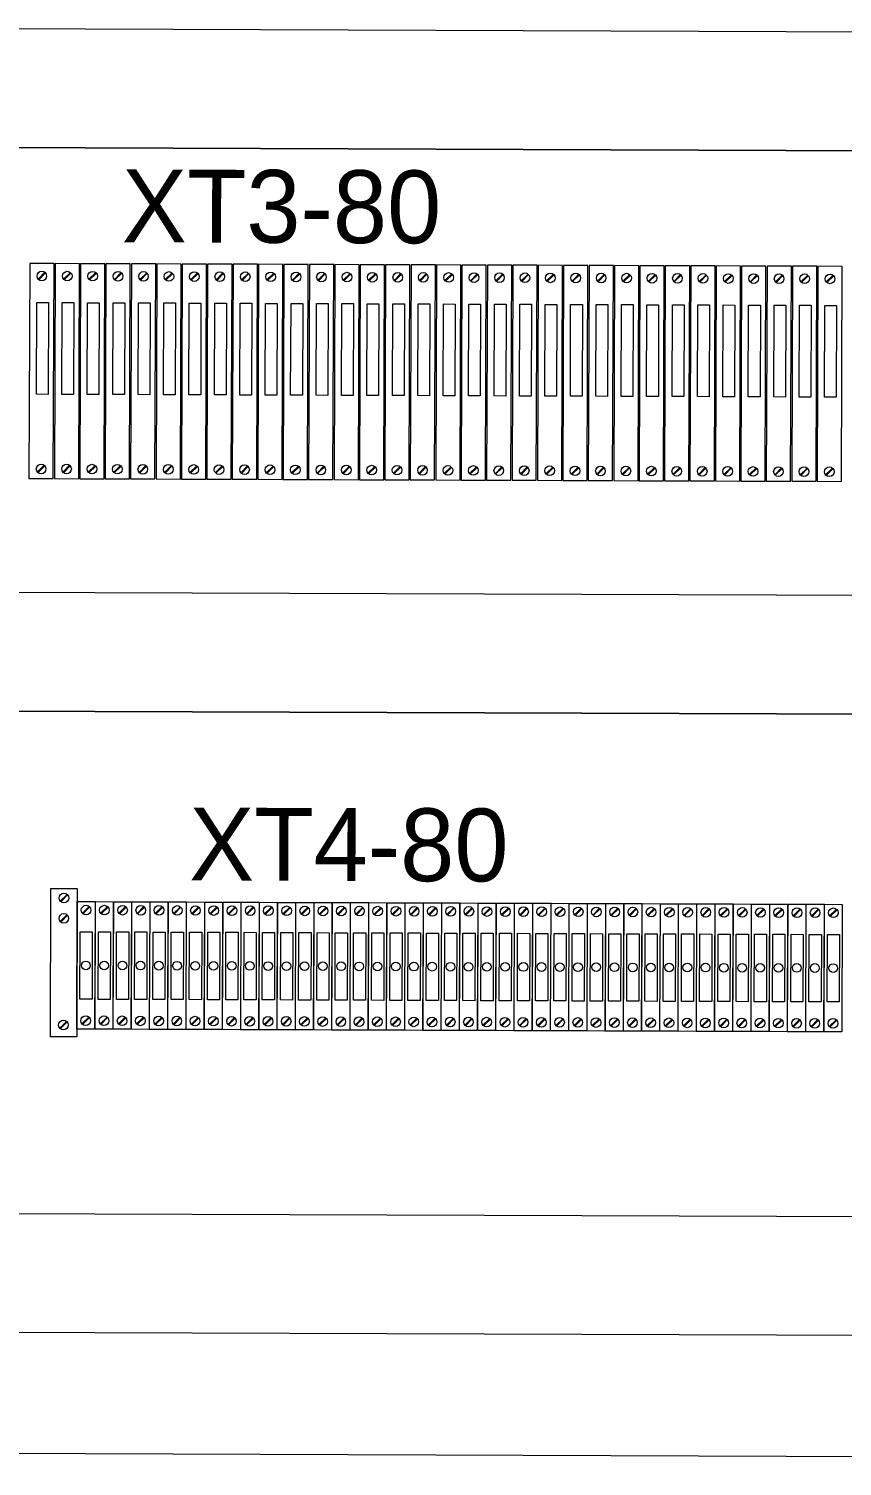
# Model space of a CAD drawing. Header units: millimetres. Extents: x 32721 to 103787, y 57624 to 127312.
# Drawn here: x 33099.7 to 33238.3, y 61668.3 to 61913.2 of the extents above; entities that cross this region are included whole.
import ezdxf

# ---------------------------------------------------------------- set-up
doc = ezdxf.new("R2010")
doc.units = ezdxf.units.MM
doc.header["$LTSCALE"] = 10
doc.layers.add('1轮廓实线层', color=7, linetype='Continuous', lineweight=18)
doc.layers.add('6文字层', color=3, linetype='Continuous', lineweight=18)
doc.styles.add('样式 1', font='SIMYOU.TTF', dxfattribs={"width": 0.75})

msp = doc.modelspace()

# ---------------------------------------------------------------- linework, layer by layer
at = {"layer": '1轮廓实线层'}
for p, q in [((33463.38, 61911.89), (33087.64, 61913.25)), ((33666.04, 61911.16), (33087.65, 61913.25)), ((33463.3, 61891.67), (33087.56, 61893.03)), ((33087.56, 61893.03), (33665.97, 61890.94)), ((33463.03, 61815.86), (33087.29, 61817.22)), ((33665.7, 61815.13), (33087.29, 61817.22)), ((33462.96, 61795.65), (33087.22, 61797)), ((33087.22, 61797), (33665.63, 61794.92)), ((33665.32, 61709.23), (33086.91, 61711.32)), ((33684.96, 61688.95), (33067.12, 61691.18)), ((33042.4, 61670.68), (33709.54, 61668.27))]:
    msp.add_line(p, q, dxfattribs=at)
at = {"layer": '1轮廓实线层', "lineweight": 13}
for p, q in [((33099.9, 61873.24), (33099.77, 61836.6)), ((33104.05, 61873.23), (33099.9, 61873.24)), ((33101.33, 61870.58), (33102.5, 61871.74)), ((33101.44, 61870.48), (33102.6, 61871.63)), ((33103.91, 61836.59), (33104.05, 61873.23)), ((33104.23, 61873.23), (33104.1, 61836.59)), ((33108.38, 61873.21), (33104.23, 61873.23)), ((33105.67, 61870.56), (33106.83, 61871.72)), ((33108.25, 61836.57), (33108.38, 61873.21)), ((33108.57, 61873.21), (33108.43, 61836.57)), ((33112.71, 61873.2), (33108.57, 61873.21)), ((33110, 61870.55), (33111.16, 61871.7)), ((33112.58, 61836.55), (33112.71, 61873.2)), ((33112.9, 61873.2), (33112.76, 61836.55)), ((33117.04, 61873.18), (33112.9, 61873.2)), ((33114.33, 61870.53), (33115.49, 61871.69)), ((33116.91, 61836.54), (33117.04, 61873.18)), ((33117.23, 61873.18), (33117.1, 61836.54)), ((33121.37, 61873.17), (33117.23, 61873.18)), ((33118.66, 61870.52), (33119.83, 61871.67)), ((33121.24, 61836.52), (33121.37, 61873.17)), ((33121.56, 61873.16), (33121.43, 61836.52)), ((33125.7, 61873.15), (33121.56, 61873.16)), ((33122.99, 61870.5), (33124.16, 61871.66)), ((33125.57, 61836.51), (33125.7, 61873.15)), ((33125.89, 61873.15), (33125.76, 61836.51)), ((33130.04, 61873.13), (33125.89, 61873.15)), ((33127.32, 61870.48), (33128.49, 61871.64)), ((33129.9, 61836.49), (33130.04, 61873.13)), ((33130.22, 61873.13), (33130.09, 61836.49)), ((33134.37, 61873.12), (33130.22, 61873.13)), ((33134.24, 61836.48), (33134.37, 61873.12)), ((33134.56, 61873.12), (33134.42, 61836.48)), ((33138.7, 61873.1), (33134.56, 61873.12)), ((33138.57, 61836.46), (33138.7, 61873.1)), ((33138.89, 61873.1), (33138.75, 61836.46)), ((33143.03, 61873.09), (33138.89, 61873.1)), ((33142.9, 61836.45), (33143.03, 61873.09)), ((33143.22, 61873.09), (33143.09, 61836.44)), ((33147.36, 61873.07), (33143.22, 61873.09)), ((33147.23, 61836.43), (33147.36, 61873.07)), ((33147.55, 61873.07), (33147.42, 61836.43)), ((33151.69, 61873.06), (33147.55, 61873.07)), ((33151.56, 61836.41), (33151.69, 61873.06)), ((33151.88, 61873.06), (33151.75, 61836.41)), ((33156.03, 61873.04), (33151.88, 61873.06)), ((33155.89, 61836.4), (33156.03, 61873.04)), ((33156.21, 61873.04), (33156.08, 61836.4)), ((33160.36, 61873.02), (33156.21, 61873.04)), ((33160.23, 61836.38), (33160.36, 61873.02)), ((33160.54, 61873.02), (33160.41, 61836.38)), ((33164.69, 61873.01), (33160.54, 61873.02)), ((33164.56, 61836.37), (33164.69, 61873.01)), ((33164.88, 61873.01), (33164.74, 61836.37)), ((33169.02, 61872.99), (33164.88, 61873.01)), ((33168.89, 61836.35), (33169.02, 61872.99)), ((33169.21, 61872.99), (33169.08, 61836.35)), ((33173.35, 61872.98), (33169.21, 61872.99)), ((33173.22, 61836.34), (33173.35, 61872.98)), ((33173.54, 61872.98), (33173.41, 61836.34)), ((33177.68, 61872.96), (33173.54, 61872.98)), ((33177.55, 61836.32), (33177.68, 61872.96)), ((33177.87, 61872.96), (33177.74, 61836.32)), ((33182.02, 61872.95), (33177.87, 61872.96)), ((33181.88, 61836.3), (33182.02, 61872.95)), ((33182.2, 61872.95), (33182.07, 61836.3)), ((33186.35, 61872.93), (33182.2, 61872.95)), ((33186.21, 61836.29), (33186.35, 61872.93)), ((33186.53, 61872.93), (33186.4, 61836.29)), ((33190.68, 61872.92), (33186.53, 61872.93)), ((33190.55, 61836.27), (33190.68, 61872.92)), ((33190.87, 61872.91), (33190.73, 61836.27)), ((33195.01, 61872.9), (33190.87, 61872.91)), ((33194.88, 61836.26), (33195.01, 61872.9)), ((33195.2, 61872.9), (33195.06, 61836.26)), ((33199.34, 61872.88), (33195.2, 61872.9)), ((33199.21, 61836.24), (33199.34, 61872.88)), ((33199.53, 61872.88), (33199.4, 61836.24)), ((33203.67, 61872.87), (33199.53, 61872.88)), ((33203.54, 61836.23), (33203.67, 61872.87)), ((33203.86, 61872.87), (33203.73, 61836.23)), ((33208, 61872.85), (33203.86, 61872.87)), ((33207.87, 61836.21), (33208, 61872.85)), ((33208.19, 61872.85), (33208.06, 61836.21)), ((33212.34, 61872.84), (33208.19, 61872.85)), ((33212.2, 61836.2), (33212.34, 61872.84)), ((33212.52, 61872.84), (33212.39, 61836.19)), ((33216.67, 61872.82), (33212.52, 61872.84)), ((33216.54, 61836.18), (33216.67, 61872.82)), ((33216.86, 61872.82), (33216.72, 61836.18)), ((33221, 61872.81), (33216.86, 61872.82)), ((33220.87, 61836.16), (33221, 61872.81)), ((33221.19, 61872.81), (33221.05, 61836.16)), ((33225.33, 61872.79), (33221.19, 61872.81)), ((33225.2, 61836.15), (33225.33, 61872.79)), ((33225.52, 61872.79), (33225.39, 61836.15)), ((33229.66, 61872.77), (33225.52, 61872.79)), ((33229.53, 61836.13), (33229.66, 61872.77)), ((33229.85, 61872.77), (33229.72, 61836.13)), ((33233.99, 61872.76), (33229.85, 61872.77)), ((33233.86, 61836.12), (33233.99, 61872.76)), ((33234.18, 61872.76), (33234.05, 61836.12)), ((33238.33, 61872.74), (33234.18, 61872.76)), ((33238.19, 61836.1), (33238.33, 61872.74)), ((33105.77, 61870.46), (33106.93, 61871.62)), ((33110.1, 61870.45), (33111.26, 61871.6)), ((33114.43, 61870.43), (33115.6, 61871.59)), ((33118.76, 61870.41), (33119.93, 61871.57)), ((33123.09, 61870.4), (33124.26, 61871.56)), ((33127.42, 61870.38), (33128.59, 61871.54)), ((33131.65, 61870.47), (33132.82, 61871.63)), ((33131.76, 61870.37), (33132.92, 61871.52)), ((33135.99, 61870.45), (33137.15, 61871.61)), ((33136.09, 61870.35), (33137.25, 61871.51)), ((33140.32, 61870.44), (33141.48, 61871.6)), ((33140.42, 61870.34), (33141.59, 61871.49)), ((33144.65, 61870.42), (33145.82, 61871.58)), ((33144.75, 61870.32), (33145.92, 61871.48)), ((33148.98, 61870.41), (33150.15, 61871.56)), ((33149.08, 61870.3), (33150.25, 61871.46)), ((33153.31, 61870.39), (33154.48, 61871.55)), ((33153.41, 61870.29), (33154.58, 61871.45)), ((33157.64, 61870.38), (33158.81, 61871.53)), ((33157.75, 61870.27), (33158.91, 61871.43)), ((33161.98, 61870.36), (33163.14, 61871.52)), ((33162.08, 61870.26), (33163.24, 61871.41)), ((33166.31, 61870.34), (33167.47, 61871.5)), ((33166.41, 61870.24), (33167.57, 61871.4)), ((33170.64, 61870.33), (33171.8, 61871.49)), ((33170.74, 61870.23), (33171.91, 61871.38)), ((33174.97, 61870.31), (33176.14, 61871.47)), ((33175.07, 61870.21), (33176.24, 61871.37)), ((33179.3, 61870.3), (33180.47, 61871.45)), ((33179.4, 61870.2), (33180.57, 61871.35)), ((33183.63, 61870.28), (33184.8, 61871.44)), ((33183.74, 61870.18), (33184.9, 61871.34)), ((33187.97, 61870.27), (33189.13, 61871.42)), ((33188.07, 61870.16), (33189.23, 61871.32)), ((33192.3, 61870.25), (33193.46, 61871.41)), ((33192.4, 61870.15), (33193.56, 61871.31)), ((33196.63, 61870.23), (33197.79, 61871.39)), ((33196.73, 61870.13), (33197.9, 61871.29)), ((33200.96, 61870.22), (33202.13, 61871.38)), ((33201.06, 61870.12), (33202.23, 61871.27)), ((33205.29, 61870.2), (33206.46, 61871.36)), ((33205.39, 61870.1), (33206.56, 61871.26)), ((33209.62, 61870.19), (33210.79, 61871.35)), ((33209.72, 61870.09), (33210.89, 61871.24)), ((33213.95, 61870.17), (33215.12, 61871.33)), ((33214.06, 61870.07), (33215.22, 61871.23)), ((33218.29, 61870.16), (33219.45, 61871.31)), ((33218.39, 61870.05), (33219.55, 61871.21)), ((33222.62, 61870.14), (33223.78, 61871.3)), ((33222.72, 61870.04), (33223.88, 61871.2)), ((33226.95, 61870.13), (33228.12, 61871.28)), ((33227.05, 61870.02), (33228.22, 61871.18)), ((33231.28, 61870.11), (33232.45, 61871.27)), ((33231.38, 61870.01), (33232.55, 61871.16)), ((33235.61, 61870.09), (33236.78, 61871.25)), ((33235.71, 61869.99), (33236.88, 61871.15)), ((33101.21, 61837.71), (33102.38, 61838.86)), ((33101.32, 61837.6), (33102.48, 61838.76)), ((33105.55, 61837.69), (33106.71, 61838.85)), ((33105.65, 61837.59), (33106.81, 61838.75)), ((33109.88, 61837.68), (33111.04, 61838.83)), ((33109.98, 61837.57), (33111.15, 61838.73)), ((33114.21, 61837.66), (33115.38, 61838.82)), ((33114.31, 61837.56), (33115.48, 61838.71)), ((33118.54, 61837.64), (33119.71, 61838.8)), ((33118.64, 61837.54), (33119.81, 61838.7)), ((33122.87, 61837.63), (33124.04, 61838.79)), ((33122.97, 61837.53), (33124.14, 61838.68)), ((33127.2, 61837.61), (33128.37, 61838.77)), ((33127.31, 61837.51), (33128.47, 61838.67)), ((33131.54, 61837.6), (33132.7, 61838.75)), ((33131.64, 61837.49), (33132.8, 61838.65)), ((33135.87, 61837.58), (33137.03, 61838.74)), ((33135.97, 61837.48), (33137.13, 61838.64)), ((33140.2, 61837.57), (33141.36, 61838.72)), ((33140.3, 61837.46), (33141.47, 61838.62)), ((33144.53, 61837.55), (33145.7, 61838.71)), ((33144.63, 61837.45), (33145.8, 61838.61)), ((33148.86, 61837.53), (33150.03, 61838.69)), ((33148.96, 61837.43), (33150.13, 61838.59)), ((33153.19, 61837.52), (33154.36, 61838.68)), ((33153.3, 61837.42), (33154.46, 61838.57)), ((33157.53, 61837.5), (33158.69, 61838.66)), ((33157.63, 61837.4), (33158.79, 61838.56)), ((33161.86, 61837.49), (33163.02, 61838.64)), ((33161.96, 61837.39), (33163.12, 61838.54)), ((33166.19, 61837.47), (33167.35, 61838.63)), ((33166.29, 61837.37), (33167.46, 61838.53)), ((33170.52, 61837.46), (33171.69, 61838.61)), ((33170.62, 61837.35), (33171.79, 61838.51)), ((33174.85, 61837.44), (33176.02, 61838.6)), ((33174.95, 61837.34), (33176.12, 61838.5)), ((33179.18, 61837.42), (33180.35, 61838.58)), ((33179.28, 61837.32), (33180.45, 61838.48)), ((33183.51, 61837.41), (33184.68, 61838.57)), ((33183.62, 61837.31), (33184.78, 61838.46)), ((33187.85, 61837.39), (33189.01, 61838.55)), ((33187.95, 61837.29), (33189.11, 61838.45)), ((33192.18, 61837.38), (33193.34, 61838.54)), ((33192.28, 61837.28), (33193.45, 61838.43)), ((33196.51, 61837.36), (33197.68, 61838.52)), ((33196.61, 61837.26), (33197.78, 61838.42)), ((33200.84, 61837.35), (33202.01, 61838.5)), ((33200.94, 61837.24), (33202.11, 61838.4)), ((33205.17, 61837.33), (33206.34, 61838.49)), ((33205.27, 61837.23), (33206.44, 61838.39)), ((33209.5, 61837.32), (33210.67, 61838.47)), ((33209.61, 61837.21), (33210.77, 61838.37)), ((33213.84, 61837.3), (33215, 61838.46)), ((33213.94, 61837.2), (33215.1, 61838.35)), ((33218.17, 61837.28), (33219.33, 61838.44)), ((33218.27, 61837.18), (33219.43, 61838.34)), ((33222.5, 61837.27), (33223.66, 61838.43)), ((33222.6, 61837.17), (33223.77, 61838.32)), ((33226.83, 61837.25), (33228, 61838.41)), ((33226.93, 61837.15), (33228.1, 61838.31)), ((33231.16, 61837.24), (33232.33, 61838.39)), ((33231.26, 61837.14), (33232.43, 61838.29)), ((33235.49, 61837.22), (33236.66, 61838.38)), ((33235.6, 61837.12), (33236.76, 61838.28)), ((33099.77, 61836.6), (33103.91, 61836.59)), ((33104.1, 61836.59), (33108.25, 61836.57)), ((33108.43, 61836.57), (33112.58, 61836.55)), ((33112.76, 61836.55), (33116.91, 61836.54)), ((33117.1, 61836.54), (33121.24, 61836.52)), ((33121.43, 61836.52), (33125.57, 61836.51)), ((33125.76, 61836.51), (33129.9, 61836.49)), ((33130.09, 61836.49), (33134.24, 61836.48)), ((33134.42, 61836.48), (33138.57, 61836.46)), ((33138.75, 61836.46), (33142.9, 61836.45)), ((33143.09, 61836.44), (33147.23, 61836.43)), ((33147.42, 61836.43), (33151.56, 61836.41)), ((33151.75, 61836.41), (33155.89, 61836.4)), ((33156.08, 61836.4), (33160.23, 61836.38)), ((33160.41, 61836.38), (33164.56, 61836.37)), ((33164.74, 61836.37), (33168.89, 61836.35)), ((33169.08, 61836.35), (33173.22, 61836.34)), ((33173.41, 61836.34), (33177.55, 61836.32)), ((33177.74, 61836.32), (33181.88, 61836.3)), ((33182.07, 61836.3), (33186.21, 61836.29)), ((33186.4, 61836.29), (33190.55, 61836.27)), ((33190.73, 61836.27), (33194.88, 61836.26)), ((33195.06, 61836.26), (33199.21, 61836.24)), ((33199.4, 61836.24), (33203.54, 61836.23)), ((33203.73, 61836.23), (33207.87, 61836.21)), ((33208.06, 61836.21), (33212.2, 61836.2)), ((33212.39, 61836.19), (33216.54, 61836.18)), ((33216.72, 61836.18), (33220.87, 61836.16)), ((33221.05, 61836.16), (33225.2, 61836.15)), ((33225.39, 61836.15), (33229.53, 61836.13)), ((33229.72, 61836.13), (33233.86, 61836.12)), ((33234.05, 61836.12), (33238.19, 61836.1)), ((33103.46, 61766.74), (33103.37, 61741.47)), ((33103.46, 61766.74), (33108.01, 61766.72)), ((33108.01, 61766.72), (33107.92, 61741.45)), ((33105.09, 61764.57), (33106.26, 61765.73)), ((33105.2, 61764.47), (33106.36, 61765.63)), ((33107.92, 61742.77), (33108, 61764.5)), ((33108, 61764.5), (33111.03, 61764.49)), ((33111.03, 61764.49), (33110.95, 61742.75)), ((33111.03, 61742.75), (33111.11, 61764.49)), ((33111.11, 61764.49), (33114.14, 61764.48)), ((33114.14, 61764.48), (33114.06, 61742.74)), ((33114.13, 61742.74), (33114.21, 61764.48)), ((33114.21, 61764.48), (33117.24, 61764.46)), ((33117.24, 61764.46), (33117.16, 61742.73)), ((33117.24, 61742.73), (33117.32, 61764.46)), ((33117.32, 61764.46), (33120.35, 61764.45)), ((33120.35, 61764.45), (33120.27, 61742.72)), ((33120.34, 61742.72), (33120.42, 61764.45)), ((33120.42, 61764.45), (33123.45, 61764.44)), ((33123.45, 61764.44), (33123.37, 61742.71)), ((33123.45, 61742.71), (33123.53, 61764.44)), ((33123.53, 61764.44), (33126.56, 61764.43)), ((33126.56, 61764.43), (33126.48, 61742.7)), ((33126.55, 61742.7), (33126.63, 61764.43)), ((33126.63, 61764.43), (33129.66, 61764.42)), ((33129.66, 61764.42), (33129.58, 61742.69)), ((33129.66, 61742.69), (33129.74, 61764.42)), ((33129.74, 61764.42), (33132.77, 61764.41)), ((33132.77, 61764.41), (33132.69, 61742.68)), ((33132.76, 61742.68), (33132.84, 61764.41)), ((33132.84, 61764.41), (33135.87, 61764.4)), ((33135.87, 61764.4), (33135.79, 61742.66)), ((33135.87, 61742.66), (33135.95, 61764.4)), ((33135.95, 61764.4), (33138.98, 61764.39)), ((33138.98, 61764.39), (33138.9, 61742.65)), ((33138.97, 61742.65), (33139.05, 61764.39)), ((33139.05, 61764.39), (33142.08, 61764.37)), ((33142.08, 61764.37), (33142, 61742.64)), ((33142.08, 61742.64), (33142.16, 61764.37)), ((33142.16, 61764.37), (33145.19, 61764.36)), ((33145.19, 61764.36), (33145.11, 61742.63)), ((33145.18, 61742.63), (33145.26, 61764.36)), ((33145.26, 61764.36), (33148.29, 61764.35)), ((33148.29, 61764.35), (33148.21, 61742.62)), ((33148.29, 61742.62), (33148.37, 61764.35)), ((33148.37, 61764.35), (33151.4, 61764.34)), ((33151.4, 61764.34), (33151.32, 61742.61)), ((33151.39, 61742.61), (33151.47, 61764.34)), ((33151.47, 61764.34), (33154.5, 61764.33)), ((33154.5, 61764.33), (33154.42, 61742.6)), ((33154.5, 61742.6), (33154.58, 61764.33)), ((33154.58, 61764.33), (33157.61, 61764.32)), ((33157.61, 61764.32), (33157.53, 61742.59)), ((33157.6, 61742.59), (33157.68, 61764.32)), ((33157.68, 61764.32), (33160.71, 61764.31)), ((33160.71, 61764.31), (33160.63, 61742.58)), ((33160.71, 61742.57), (33160.79, 61764.31)), ((33160.79, 61764.31), (33163.82, 61764.3)), ((33163.82, 61764.3), (33163.74, 61742.56)), ((33163.81, 61742.56), (33163.89, 61764.3)), ((33163.89, 61764.3), (33166.92, 61764.29)), ((33166.92, 61764.29), (33166.84, 61742.55)), ((33166.92, 61742.55), (33167, 61764.29)), ((33167, 61764.29), (33170.03, 61764.27)), ((33170.03, 61764.27), (33169.95, 61742.54)), ((33170.02, 61742.54), (33170.1, 61764.27)), ((33170.02, 61742.54), (33170.1, 61764.27)), ((33170.1, 61764.27), (33173.13, 61764.26)), ((33173.13, 61764.26), (33173.05, 61742.53)), ((33173.13, 61742.53), (33173.21, 61764.26)), ((33173.21, 61764.26), (33176.24, 61764.25)), ((33176.24, 61764.25), (33176.16, 61742.52)), ((33176.23, 61742.52), (33176.31, 61764.25)), ((33176.31, 61764.25), (33179.34, 61764.24)), ((33179.34, 61764.24), (33179.26, 61742.51)), ((33179.34, 61742.51), (33179.41, 61764.24)), ((33179.41, 61764.24), (33182.45, 61764.23)), ((33182.45, 61764.23), (33182.37, 61742.5)), ((33182.44, 61742.5), (33182.52, 61764.23)), ((33182.52, 61764.23), (33185.55, 61764.22)), ((33185.55, 61764.22), (33185.47, 61742.49)), ((33185.55, 61742.49), (33185.62, 61764.22)), ((33185.62, 61764.22), (33188.66, 61764.21)), ((33188.66, 61764.21), (33188.58, 61742.47)), ((33188.65, 61742.47), (33188.73, 61764.21)), ((33188.73, 61764.21), (33191.76, 61764.2)), ((33191.76, 61764.2), (33191.68, 61742.46)), ((33191.76, 61742.46), (33191.83, 61764.2)), ((33191.83, 61764.2), (33194.87, 61764.18)), ((33194.87, 61764.18), (33194.79, 61742.45)), ((33194.86, 61742.45), (33194.94, 61764.18)), ((33194.94, 61764.18), (33197.97, 61764.17)), ((33197.97, 61764.17), (33197.89, 61742.44)), ((33197.97, 61742.44), (33198.04, 61764.17)), ((33198.04, 61764.17), (33201.08, 61764.16)), ((33201.08, 61764.16), (33201, 61742.43)), ((33201.07, 61742.43), (33201.15, 61764.16)), ((33201.15, 61764.16), (33204.18, 61764.15)), ((33204.18, 61764.15), (33204.1, 61742.42)), ((33204.18, 61742.42), (33204.25, 61764.15)), ((33204.25, 61764.15), (33207.29, 61764.14)), ((33207.29, 61764.14), (33207.21, 61742.41)), ((33207.28, 61742.41), (33207.36, 61764.14)), ((33207.36, 61764.14), (33210.39, 61764.13)), ((33210.39, 61764.13), (33210.31, 61742.4)), ((33210.39, 61742.4), (33210.46, 61764.13)), ((33210.46, 61764.13), (33213.5, 61764.12)), ((33213.5, 61764.12), (33213.42, 61742.38)), ((33213.49, 61742.38), (33213.57, 61764.12)), ((33213.57, 61764.12), (33216.6, 61764.11)), ((33216.6, 61764.11), (33216.52, 61742.37)), ((33216.6, 61742.37), (33216.67, 61764.11)), ((33216.67, 61764.11), (33219.71, 61764.09)), ((33219.71, 61764.09), (33219.63, 61742.36)), ((33219.7, 61742.36), (33219.78, 61764.09)), ((33219.78, 61764.09), (33222.81, 61764.08)), ((33222.81, 61764.08), (33222.73, 61742.35)), ((33222.81, 61742.35), (33222.88, 61764.08)), ((33222.88, 61764.08), (33225.92, 61764.07)), ((33225.92, 61764.07), (33225.84, 61742.34)), ((33225.91, 61742.34), (33225.99, 61764.07)), ((33225.99, 61764.07), (33229.02, 61764.06)), ((33229.02, 61764.06), (33228.94, 61742.33)), ((33229.02, 61742.33), (33229.09, 61764.06)), ((33229.09, 61764.06), (33232.13, 61764.05)), ((33232.13, 61764.05), (33232.05, 61742.32)), ((33232.12, 61742.32), (33232.2, 61764.05)), ((33232.12, 61742.32), (33232.2, 61764.05)), ((33232.2, 61764.05), (33235.23, 61764.04)), ((33235.23, 61764.04), (33235.15, 61742.31)), ((33235.23, 61742.31), (33235.3, 61764.04)), ((33235.3, 61764.04), (33238.34, 61764.03)), ((33238.34, 61764.03), (33238.26, 61742.29)), ((33105.08, 61761.1), (33106.25, 61762.26)), ((33105.18, 61761), (33106.35, 61762.16)), ((33108.88, 61762.52), (33110.04, 61763.68)), ((33108.98, 61762.42), (33110.14, 61763.58)), ((33111.98, 61762.51), (33113.15, 61763.67)), ((33112.08, 61762.41), (33113.25, 61763.57)), ((33115.09, 61762.5), (33116.25, 61763.66)), ((33115.19, 61762.4), (33116.35, 61763.56)), ((33118.19, 61762.49), (33119.36, 61763.65)), ((33118.29, 61762.39), (33119.46, 61763.54)), ((33121.3, 61762.48), (33122.46, 61763.64)), ((33121.4, 61762.38), (33122.56, 61763.53)), ((33124.4, 61762.47), (33125.57, 61763.62)), ((33124.5, 61762.36), (33125.67, 61763.52)), ((33127.51, 61762.46), (33128.67, 61763.61)), ((33127.61, 61762.35), (33128.77, 61763.51)), ((33130.61, 61762.44), (33131.78, 61763.6)), ((33130.71, 61762.34), (33131.88, 61763.5)), ((33133.72, 61762.43), (33134.88, 61763.59)), ((33133.82, 61762.33), (33134.98, 61763.49)), ((33136.82, 61762.42), (33137.99, 61763.58)), ((33136.92, 61762.32), (33138.09, 61763.48)), ((33139.93, 61762.41), (33141.09, 61763.57)), ((33140.03, 61762.31), (33141.19, 61763.47)), ((33143.03, 61762.4), (33144.2, 61763.56)), ((33143.13, 61762.3), (33144.3, 61763.45)), ((33146.14, 61762.39), (33147.3, 61763.55)), ((33146.24, 61762.29), (33147.4, 61763.44)), ((33149.24, 61762.38), (33150.41, 61763.53)), ((33149.34, 61762.28), (33150.51, 61763.43)), ((33152.35, 61762.37), (33153.51, 61763.52)), ((33152.45, 61762.26), (33153.61, 61763.42)), ((33155.45, 61762.35), (33156.62, 61763.51)), ((33155.55, 61762.25), (33156.72, 61763.41)), ((33158.56, 61762.34), (33159.72, 61763.5)), ((33158.66, 61762.24), (33159.82, 61763.4)), ((33161.66, 61762.33), (33162.83, 61763.49)), ((33161.76, 61762.23), (33162.93, 61763.39)), ((33164.77, 61762.32), (33165.93, 61763.48)), ((33164.87, 61762.22), (33166.03, 61763.38)), ((33167.87, 61762.31), (33169.04, 61763.47)), ((33167.97, 61762.21), (33169.14, 61763.37)), ((33170.98, 61762.3), (33172.14, 61763.46)), ((33171.08, 61762.2), (33172.24, 61763.35)), ((33174.08, 61762.29), (33175.25, 61763.45)), ((33174.18, 61762.19), (33175.35, 61763.34)), ((33177.19, 61762.28), (33178.35, 61763.43)), ((33177.29, 61762.17), (33178.45, 61763.33)), ((33180.29, 61762.27), (33181.46, 61763.42)), ((33180.39, 61762.16), (33181.56, 61763.32)), ((33183.4, 61762.25), (33184.56, 61763.41)), ((33183.5, 61762.15), (33184.66, 61763.31)), ((33186.5, 61762.24), (33187.67, 61763.4)), ((33186.6, 61762.14), (33187.77, 61763.3)), ((33189.61, 61762.23), (33190.77, 61763.39)), ((33189.71, 61762.13), (33190.87, 61763.29)), ((33192.71, 61762.22), (33193.88, 61763.38)), ((33192.81, 61762.12), (33193.98, 61763.28)), ((33195.82, 61762.21), (33196.98, 61763.37)), ((33195.92, 61762.11), (33197.08, 61763.26)), ((33198.92, 61762.2), (33200.09, 61763.36)), ((33199.02, 61762.1), (33200.19, 61763.25)), ((33202.03, 61762.19), (33203.19, 61763.34)), ((33202.13, 61762.08), (33203.29, 61763.24)), ((33205.13, 61762.18), (33206.3, 61763.33)), ((33205.23, 61762.07), (33206.4, 61763.23)), ((33208.24, 61762.16), (33209.4, 61763.32)), ((33208.34, 61762.06), (33209.5, 61763.22)), ((33211.34, 61762.15), (33212.51, 61763.31)), ((33211.44, 61762.05), (33212.61, 61763.21)), ((33214.45, 61762.14), (33215.61, 61763.3)), ((33214.55, 61762.04), (33215.71, 61763.2)), ((33217.55, 61762.13), (33218.72, 61763.29)), ((33217.65, 61762.03), (33218.82, 61763.19)), ((33220.66, 61762.12), (33221.82, 61763.28)), ((33220.76, 61762.02), (33221.92, 61763.17)), ((33223.76, 61762.11), (33224.93, 61763.27)), ((33223.86, 61762.01), (33225.03, 61763.16)), ((33226.87, 61762.1), (33228.03, 61763.25)), ((33226.97, 61761.99), (33228.13, 61763.15)), ((33229.97, 61762.09), (33231.14, 61763.24)), ((33230.07, 61761.98), (33231.24, 61763.14)), ((33233.08, 61762.07), (33234.24, 61763.23)), ((33233.18, 61761.97), (33234.34, 61763.13)), ((33236.18, 61762.06), (33237.35, 61763.22)), ((33236.28, 61761.96), (33237.45, 61763.12)), ((33108.81, 61743.67), (33109.98, 61744.83)), ((33108.91, 61743.57), (33110.08, 61744.73)), ((33111.91, 61743.66), (33113.08, 61744.82)), ((33112.02, 61743.56), (33113.18, 61744.72)), ((33115.02, 61743.65), (33116.19, 61744.81)), ((33115.12, 61743.55), (33116.29, 61744.71)), ((33118.12, 61743.64), (33119.29, 61744.8)), ((33118.23, 61743.54), (33119.39, 61744.7)), ((33121.23, 61743.63), (33122.4, 61744.79)), ((33121.33, 61743.53), (33122.5, 61744.68)), ((33124.33, 61743.62), (33125.5, 61744.78)), ((33124.44, 61743.52), (33125.6, 61744.67)), ((33127.44, 61743.61), (33128.61, 61744.76)), ((33127.54, 61743.5), (33128.71, 61744.66)), ((33130.54, 61743.6), (33131.71, 61744.75)), ((33130.65, 61743.49), (33131.81, 61744.65)), ((33133.65, 61743.58), (33134.82, 61744.74)), ((33133.75, 61743.48), (33134.92, 61744.64)), ((33136.75, 61743.57), (33137.92, 61744.73)), ((33136.86, 61743.47), (33138.02, 61744.63)), ((33139.86, 61743.56), (33141.03, 61744.72)), ((33139.96, 61743.46), (33141.13, 61744.62)), ((33142.96, 61743.55), (33144.13, 61744.71)), ((33143.07, 61743.45), (33144.23, 61744.61)), ((33146.07, 61743.54), (33147.24, 61744.7)), ((33146.17, 61743.44), (33147.34, 61744.59)), ((33149.17, 61743.53), (33150.34, 61744.69)), ((33149.28, 61743.43), (33150.44, 61744.58)), ((33152.28, 61743.52), (33153.45, 61744.67)), ((33152.38, 61743.41), (33153.55, 61744.57)), ((33155.38, 61743.51), (33156.55, 61744.66)), ((33155.49, 61743.4), (33156.65, 61744.56)), ((33158.49, 61743.49), (33159.66, 61744.65)), ((33158.59, 61743.39), (33159.76, 61744.55)), ((33161.59, 61743.48), (33162.76, 61744.64)), ((33161.7, 61743.38), (33162.86, 61744.54)), ((33164.7, 61743.47), (33165.87, 61744.63)), ((33164.8, 61743.37), (33165.97, 61744.53)), ((33167.8, 61743.46), (33168.97, 61744.62)), ((33167.91, 61743.36), (33169.07, 61744.52)), ((33170.91, 61743.45), (33172.08, 61744.61)), ((33171.01, 61743.35), (33172.18, 61744.5)), ((33174.01, 61743.44), (33175.18, 61744.6)), ((33174.12, 61743.34), (33175.28, 61744.49)), ((33177.12, 61743.43), (33178.29, 61744.58)), ((33177.22, 61743.33), (33178.39, 61744.48)), ((33180.22, 61743.42), (33181.39, 61744.57)), ((33180.33, 61743.31), (33181.49, 61744.47)), ((33183.33, 61743.4), (33184.5, 61744.56)), ((33183.43, 61743.3), (33184.6, 61744.46)), ((33186.43, 61743.39), (33187.6, 61744.55)), ((33186.54, 61743.29), (33187.7, 61744.45)), ((33189.54, 61743.38), (33190.71, 61744.54)), ((33189.64, 61743.28), (33190.81, 61744.44)), ((33192.64, 61743.37), (33193.81, 61744.53)), ((33192.75, 61743.27), (33193.91, 61744.43)), ((33195.75, 61743.36), (33196.92, 61744.52)), ((33195.85, 61743.26), (33197.02, 61744.42)), ((33198.85, 61743.35), (33200.02, 61744.51)), ((33198.96, 61743.25), (33200.12, 61744.4)), ((33201.96, 61743.34), (33203.13, 61744.49)), ((33202.06, 61743.24), (33203.23, 61744.39)), ((33205.06, 61743.33), (33206.23, 61744.48)), ((33205.17, 61743.22), (33206.33, 61744.38)), ((33208.17, 61743.32), (33209.34, 61744.47)), ((33208.27, 61743.21), (33209.44, 61744.37)), ((33211.27, 61743.3), (33212.44, 61744.46)), ((33211.38, 61743.2), (33212.54, 61744.36)), ((33214.38, 61743.29), (33215.55, 61744.45)), ((33214.48, 61743.19), (33215.65, 61744.35)), ((33217.48, 61743.28), (33218.65, 61744.44)), ((33217.59, 61743.18), (33218.75, 61744.34)), ((33220.59, 61743.27), (33221.76, 61744.43)), ((33220.69, 61743.17), (33221.86, 61744.33)), ((33223.69, 61743.26), (33224.86, 61744.42)), ((33223.8, 61743.16), (33224.96, 61744.31)), ((33226.8, 61743.25), (33227.97, 61744.41)), ((33226.9, 61743.15), (33228.07, 61744.3)), ((33229.9, 61743.24), (33231.07, 61744.39)), ((33230.01, 61743.13), (33231.17, 61744.29)), ((33233.01, 61743.23), (33234.18, 61744.38)), ((33233.11, 61743.12), (33234.28, 61744.28)), ((33236.11, 61743.21), (33237.28, 61744.37)), ((33236.22, 61743.11), (33237.38, 61744.27)), ((33105.02, 61742.93), (33106.18, 61744.09)), ((33105.12, 61742.83), (33106.28, 61743.99)), ((33110.95, 61742.75), (33107.92, 61742.77)), ((33114.06, 61742.74), (33111.03, 61742.75)), ((33117.16, 61742.73), (33114.13, 61742.74)), ((33120.27, 61742.72), (33117.24, 61742.73)), ((33123.37, 61742.71), (33120.34, 61742.72)), ((33126.48, 61742.7), (33123.45, 61742.71)), ((33129.58, 61742.69), (33126.55, 61742.7)), ((33132.69, 61742.68), (33129.66, 61742.69)), ((33135.79, 61742.66), (33132.76, 61742.68)), ((33138.9, 61742.65), (33135.87, 61742.66)), ((33142, 61742.64), (33138.97, 61742.65)), ((33145.11, 61742.63), (33142.08, 61742.64)), ((33148.21, 61742.62), (33145.18, 61742.63)), ((33151.32, 61742.61), (33148.29, 61742.62)), ((33154.42, 61742.6), (33151.39, 61742.61)), ((33157.53, 61742.59), (33154.5, 61742.6)), ((33160.63, 61742.58), (33157.6, 61742.59)), ((33163.74, 61742.56), (33160.71, 61742.57)), ((33166.84, 61742.55), (33163.81, 61742.56)), ((33169.95, 61742.54), (33166.92, 61742.55)), ((33173.05, 61742.53), (33170.02, 61742.54)), ((33176.16, 61742.52), (33173.13, 61742.53)), ((33179.26, 61742.51), (33176.23, 61742.52)), ((33182.37, 61742.5), (33179.34, 61742.51)), ((33185.47, 61742.49), (33182.44, 61742.5)), ((33188.58, 61742.47), (33185.55, 61742.49)), ((33191.68, 61742.46), (33188.65, 61742.47)), ((33194.79, 61742.45), (33191.76, 61742.46)), ((33197.89, 61742.44), (33194.86, 61742.45)), ((33201, 61742.43), (33197.97, 61742.44)), ((33204.1, 61742.42), (33201.07, 61742.43)), ((33207.21, 61742.41), (33204.18, 61742.42)), ((33210.31, 61742.4), (33207.28, 61742.41)), ((33213.42, 61742.38), (33210.39, 61742.4)), ((33216.52, 61742.37), (33213.49, 61742.38)), ((33219.63, 61742.36), (33216.6, 61742.37)), ((33222.73, 61742.35), (33219.7, 61742.36)), ((33225.84, 61742.34), (33222.81, 61742.35)), ((33228.94, 61742.33), (33225.91, 61742.34)), ((33232.05, 61742.32), (33229.02, 61742.33)), ((33235.15, 61742.31), (33232.12, 61742.32)), ((33238.26, 61742.29), (33235.23, 61742.31)), ((33107.92, 61741.45), (33103.37, 61741.47))]:
    msp.add_line(p, q, dxfattribs=at)
for points in [[(33101.1, 61866.59), (33103.09, 61866.59), (33103.04, 61850.94), (33101.04, 61850.95)], [(33105.43, 61866.58), (33107.43, 61866.57), (33107.37, 61850.93), (33105.38, 61850.94)], [(33109.76, 61866.56), (33111.76, 61866.55), (33111.7, 61850.91), (33109.71, 61850.92)], [(33114.1, 61866.55), (33116.09, 61866.54), (33116.03, 61850.9), (33114.04, 61850.91)], [(33118.43, 61866.53), (33120.42, 61866.52), (33120.36, 61850.88), (33118.37, 61850.89)], [(33122.76, 61866.51), (33124.75, 61866.51), (33124.7, 61850.87), (33122.7, 61850.87)], [(33127.09, 61866.5), (33129.08, 61866.49), (33129.03, 61850.85), (33127.03, 61850.86)], [(33131.42, 61866.48), (33133.42, 61866.48), (33133.36, 61850.84), (33131.37, 61850.84)], [(33135.75, 61866.47), (33137.75, 61866.46), (33137.69, 61850.82), (33135.7, 61850.83)], [(33140.09, 61866.45), (33142.08, 61866.44), (33142.02, 61850.8), (33140.03, 61850.81)], [(33144.42, 61866.44), (33146.41, 61866.43), (33146.35, 61850.79), (33144.36, 61850.8)], [(33148.75, 61866.42), (33150.74, 61866.41), (33150.69, 61850.77), (33148.69, 61850.78)], [(33153.08, 61866.4), (33155.07, 61866.4), (33155.02, 61850.76), (33153.02, 61850.76)], [(33157.41, 61866.39), (33159.41, 61866.38), (33159.35, 61850.74), (33157.35, 61850.75)], [(33161.74, 61866.37), (33163.74, 61866.37), (33163.68, 61850.73), (33161.69, 61850.73)], [(33166.07, 61866.36), (33168.07, 61866.35), (33168.01, 61850.71), (33166.02, 61850.72)], [(33170.41, 61866.34), (33172.4, 61866.33), (33172.34, 61850.69), (33170.35, 61850.7)], [(33174.74, 61866.33), (33176.73, 61866.32), (33176.67, 61850.68), (33174.68, 61850.69)], [(33179.07, 61866.31), (33181.06, 61866.3), (33181.01, 61850.66), (33179.01, 61850.67)], [(33183.4, 61866.3), (33185.39, 61866.29), (33185.34, 61850.65), (33183.34, 61850.65)], [(33187.73, 61866.28), (33189.73, 61866.27), (33189.67, 61850.63), (33187.68, 61850.64)], [(33192.06, 61866.26), (33194.06, 61866.26), (33194, 61850.62), (33192.01, 61850.62)], [(33196.4, 61866.25), (33198.39, 61866.24), (33198.33, 61850.6), (33196.34, 61850.61)], [(33200.73, 61866.23), (33202.72, 61866.23), (33202.66, 61850.59), (33200.67, 61850.59)], [(33205.06, 61866.22), (33207.05, 61866.21), (33207, 61850.57), (33205, 61850.58)], [(33209.39, 61866.2), (33211.38, 61866.19), (33211.33, 61850.55), (33209.33, 61850.56)], [(33213.72, 61866.19), (33215.72, 61866.18), (33215.66, 61850.54), (33213.67, 61850.55)], [(33218.05, 61866.17), (33220.05, 61866.16), (33219.99, 61850.52), (33218, 61850.53)], [(33222.38, 61866.15), (33224.38, 61866.15), (33224.32, 61850.51), (33222.33, 61850.51)], [(33226.72, 61866.14), (33228.71, 61866.13), (33228.65, 61850.49), (33226.66, 61850.5)], [(33231.05, 61866.12), (33233.04, 61866.12), (33232.99, 61850.48), (33230.99, 61850.48)], [(33235.38, 61866.11), (33237.37, 61866.1), (33237.32, 61850.46), (33235.32, 61850.47)], [(33108.5, 61759.36), (33110.57, 61759.35), (33110.53, 61747.85), (33108.46, 61747.85)], [(33111.61, 61759.35), (33113.67, 61759.34), (33113.63, 61747.84), (33111.57, 61747.84)], [(33114.71, 61759.33), (33116.78, 61759.33), (33116.74, 61747.82), (33114.67, 61747.83)], [(33117.82, 61759.32), (33119.88, 61759.32), (33119.84, 61747.81), (33117.78, 61747.82)], [(33120.92, 61759.31), (33122.99, 61759.3), (33122.95, 61747.8), (33120.88, 61747.81)], [(33124.03, 61759.3), (33126.09, 61759.29), (33126.05, 61747.79), (33123.99, 61747.8)], [(33127.13, 61759.29), (33129.2, 61759.28), (33129.16, 61747.78), (33127.09, 61747.79)], [(33130.24, 61759.28), (33132.3, 61759.27), (33132.26, 61747.77), (33130.2, 61747.78)], [(33133.34, 61759.27), (33135.41, 61759.26), (33135.37, 61747.76), (33133.3, 61747.76)], [(33136.45, 61759.26), (33138.51, 61759.25), (33138.47, 61747.75), (33136.41, 61747.75)], [(33139.55, 61759.24), (33141.62, 61759.24), (33141.58, 61747.73), (33139.51, 61747.74)], [(33142.66, 61759.23), (33144.72, 61759.23), (33144.68, 61747.72), (33142.62, 61747.73)], [(33145.76, 61759.22), (33147.83, 61759.21), (33147.79, 61747.71), (33145.72, 61747.72)], [(33148.87, 61759.21), (33150.93, 61759.2), (33150.89, 61747.7), (33148.83, 61747.71)], [(33151.97, 61759.2), (33154.04, 61759.19), (33154, 61747.69), (33151.93, 61747.7)], [(33155.08, 61759.19), (33157.14, 61759.18), (33157.1, 61747.68), (33155.04, 61747.69)], [(33158.18, 61759.18), (33160.25, 61759.17), (33160.21, 61747.67), (33158.14, 61747.68)], [(33161.29, 61759.17), (33163.35, 61759.16), (33163.31, 61747.66), (33161.25, 61747.66)], [(33164.39, 61759.15), (33166.46, 61759.15), (33166.42, 61747.65), (33164.35, 61747.65)], [(33167.5, 61759.14), (33169.56, 61759.14), (33169.52, 61747.63), (33167.46, 61747.64)], [(33170.6, 61759.13), (33172.67, 61759.12), (33172.63, 61747.62), (33170.56, 61747.63)], [(33173.71, 61759.12), (33175.77, 61759.11), (33175.73, 61747.61), (33173.67, 61747.62)], [(33176.81, 61759.11), (33178.88, 61759.1), (33178.84, 61747.6), (33176.77, 61747.61)], [(33179.92, 61759.1), (33181.98, 61759.09), (33181.94, 61747.59), (33179.88, 61747.6)], [(33183.02, 61759.09), (33185.09, 61759.08), (33185.05, 61747.58), (33182.98, 61747.59)], [(33186.13, 61759.08), (33188.19, 61759.07), (33188.15, 61747.57), (33186.09, 61747.57)], [(33189.23, 61759.06), (33191.3, 61759.06), (33191.26, 61747.56), (33189.19, 61747.56)], [(33192.34, 61759.05), (33194.4, 61759.05), (33194.36, 61747.54), (33192.3, 61747.55)], [(33195.44, 61759.04), (33197.51, 61759.03), (33197.47, 61747.53), (33195.4, 61747.54)], [(33198.55, 61759.03), (33200.61, 61759.02), (33200.57, 61747.52), (33198.51, 61747.53)], [(33201.65, 61759.02), (33203.72, 61759.01), (33203.68, 61747.51), (33201.61, 61747.52)], [(33204.76, 61759.01), (33206.82, 61759), (33206.78, 61747.5), (33204.72, 61747.51)], [(33207.86, 61759), (33209.93, 61758.99), (33209.89, 61747.49), (33207.82, 61747.5)], [(33210.97, 61758.99), (33213.03, 61758.98), (33212.99, 61747.48), (33210.93, 61747.48)], [(33214.07, 61758.98), (33216.14, 61758.97), (33216.1, 61747.47), (33214.03, 61747.47)], [(33217.18, 61758.96), (33219.24, 61758.96), (33219.2, 61747.45), (33217.14, 61747.46)], [(33220.28, 61758.95), (33222.35, 61758.95), (33222.31, 61747.44), (33220.24, 61747.45)], [(33223.39, 61758.94), (33225.45, 61758.93), (33225.41, 61747.43), (33223.35, 61747.44)], [(33226.49, 61758.93), (33228.56, 61758.92), (33228.52, 61747.42), (33226.45, 61747.43)], [(33229.6, 61758.92), (33231.66, 61758.91), (33231.62, 61747.41), (33229.56, 61747.42)], [(33232.7, 61758.91), (33234.77, 61758.9), (33234.73, 61747.4), (33232.66, 61747.41)], [(33235.81, 61758.9), (33237.87, 61758.89), (33237.83, 61747.39), (33235.77, 61747.39)]]:
    msp.add_lwpolyline(points, close=True, dxfattribs=at)
for centre, radius in [((33101.97, 61871.11), 0.821), ((33106.3, 61871.09), 0.821), ((33110.63, 61871.08), 0.821), ((33114.96, 61871.06), 0.821), ((33119.29, 61871.04), 0.821), ((33123.62, 61871.03), 0.821), ((33127.96, 61871.01), 0.821), ((33132.29, 61871), 0.821), ((33136.62, 61870.98), 0.821), ((33140.95, 61870.97), 0.821), ((33145.28, 61870.95), 0.821), ((33149.61, 61870.93), 0.821), ((33153.95, 61870.92), 0.821), ((33158.28, 61870.9), 0.821), ((33162.61, 61870.89), 0.821), ((33166.94, 61870.87), 0.821), ((33171.27, 61870.86), 0.821), ((33175.6, 61870.84), 0.821), ((33179.94, 61870.83), 0.821), ((33184.27, 61870.81), 0.821), ((33188.6, 61870.79), 0.821), ((33192.93, 61870.78), 0.821), ((33197.26, 61870.76), 0.821), ((33201.59, 61870.75), 0.821), ((33205.92, 61870.73), 0.821), ((33210.26, 61870.72), 0.821), ((33214.59, 61870.7), 0.821), ((33218.92, 61870.68), 0.821), ((33223.25, 61870.67), 0.821), ((33227.58, 61870.65), 0.821), ((33231.91, 61870.64), 0.821), ((33236.25, 61870.62), 0.821), ((33101.85, 61838.23), 0.821), ((33106.18, 61838.22), 0.821), ((33110.51, 61838.2), 0.821), ((33114.84, 61838.19), 0.821), ((33119.17, 61838.17), 0.821), ((33123.51, 61838.16), 0.821), ((33127.84, 61838.14), 0.821), ((33132.17, 61838.12), 0.821), ((33136.5, 61838.11), 0.821), ((33140.83, 61838.09), 0.821), ((33145.16, 61838.08), 0.821), ((33149.5, 61838.06), 0.821), ((33153.83, 61838.05), 0.821), ((33158.16, 61838.03), 0.821), ((33162.49, 61838.02), 0.821), ((33166.82, 61838), 0.821), ((33171.15, 61837.98), 0.821), ((33175.49, 61837.97), 0.821), ((33179.82, 61837.95), 0.821), ((33184.15, 61837.94), 0.821), ((33188.48, 61837.92), 0.821), ((33192.81, 61837.91), 0.821), ((33197.14, 61837.89), 0.821), ((33201.47, 61837.87), 0.821), ((33205.81, 61837.86), 0.821), ((33210.14, 61837.84), 0.821), ((33214.47, 61837.83), 0.821), ((33218.8, 61837.81), 0.821), ((33223.13, 61837.8), 0.821), ((33227.46, 61837.78), 0.821), ((33231.8, 61837.77), 0.821), ((33236.13, 61837.75), 0.821), ((33105.73, 61765.1), 0.821), ((33109.51, 61763.05), 0.821), ((33112.62, 61763.04), 0.821), ((33115.72, 61763.03), 0.821), ((33105.72, 61761.63), 0.821), ((33118.83, 61763.02), 0.821), ((33121.93, 61763.01), 0.821), ((33125.04, 61762.99), 0.821), ((33128.14, 61762.98), 0.821), ((33131.25, 61762.97), 0.821), ((33134.35, 61762.96), 0.821), ((33137.46, 61762.95), 0.821), ((33140.56, 61762.94), 0.821), ((33143.67, 61762.93), 0.821), ((33146.77, 61762.92), 0.821), ((33149.88, 61762.91), 0.821), ((33152.98, 61762.89), 0.821), ((33156.09, 61762.88), 0.821), ((33159.19, 61762.87), 0.821), ((33162.3, 61762.86), 0.821), ((33165.4, 61762.85), 0.821), ((33168.51, 61762.84), 0.821), ((33171.61, 61762.83), 0.821), ((33174.72, 61762.82), 0.821), ((33177.82, 61762.8), 0.821), ((33180.93, 61762.79), 0.821), ((33184.03, 61762.78), 0.821), ((33187.14, 61762.77), 0.821), ((33190.24, 61762.76), 0.821), ((33193.35, 61762.75), 0.821), ((33196.45, 61762.74), 0.821), ((33199.56, 61762.73), 0.821), ((33202.66, 61762.71), 0.821), ((33205.77, 61762.7), 0.821), ((33208.87, 61762.69), 0.821), ((33211.98, 61762.68), 0.821), ((33215.08, 61762.67), 0.821), ((33218.19, 61762.66), 0.821), ((33221.29, 61762.65), 0.821), ((33224.4, 61762.64), 0.821), ((33227.5, 61762.62), 0.821), ((33230.61, 61762.61), 0.821), ((33233.71, 61762.6), 0.821), ((33236.82, 61762.59), 0.821), ((33109.48, 61753.63), 0.742), ((33112.58, 61753.62), 0.742), ((33115.69, 61753.6), 0.742), ((33118.79, 61753.59), 0.742), ((33121.9, 61753.58), 0.742), ((33125, 61753.57), 0.742), ((33128.11, 61753.56), 0.742), ((33131.21, 61753.55), 0.742), ((33134.32, 61753.54), 0.742), ((33137.42, 61753.53), 0.742), ((33140.53, 61753.51), 0.742), ((33143.63, 61753.5), 0.742), ((33146.74, 61753.49), 0.742), ((33149.84, 61753.48), 0.742), ((33152.95, 61753.47), 0.742), ((33156.05, 61753.46), 0.742), ((33159.16, 61753.45), 0.742), ((33162.26, 61753.44), 0.742), ((33165.37, 61753.42), 0.742), ((33168.47, 61753.41), 0.742), ((33171.58, 61753.4), 0.742), ((33174.68, 61753.39), 0.742), ((33177.79, 61753.38), 0.742), ((33180.89, 61753.37), 0.742), ((33184, 61753.36), 0.742), ((33187.1, 61753.35), 0.742), ((33190.21, 61753.33), 0.742), ((33193.31, 61753.32), 0.742), ((33196.42, 61753.31), 0.742), ((33199.52, 61753.3), 0.742), ((33202.63, 61753.29), 0.742), ((33205.73, 61753.28), 0.742), ((33208.84, 61753.27), 0.742), ((33211.94, 61753.26), 0.742), ((33215.05, 61753.25), 0.742), ((33218.15, 61753.23), 0.742), ((33221.26, 61753.22), 0.742), ((33224.36, 61753.21), 0.742), ((33227.47, 61753.2), 0.742), ((33230.57, 61753.19), 0.742), ((33233.68, 61753.18), 0.742), ((33236.78, 61753.17), 0.742), ((33105.65, 61743.46), 0.821), ((33109.44, 61744.2), 0.821), ((33112.55, 61744.19), 0.821), ((33115.65, 61744.18), 0.821), ((33118.76, 61744.17), 0.821), ((33121.86, 61744.16), 0.821), ((33124.97, 61744.15), 0.821), ((33128.07, 61744.13), 0.821), ((33131.18, 61744.12), 0.821), ((33134.28, 61744.11), 0.821), ((33137.39, 61744.1), 0.821), ((33140.49, 61744.09), 0.821), ((33143.6, 61744.08), 0.821), ((33146.7, 61744.07), 0.821), ((33149.81, 61744.06), 0.821), ((33152.91, 61744.04), 0.821), ((33156.02, 61744.03), 0.821), ((33159.12, 61744.02), 0.821), ((33162.23, 61744.01), 0.821), ((33165.33, 61744), 0.821), ((33168.44, 61743.99), 0.821), ((33171.54, 61743.98), 0.821), ((33174.65, 61743.97), 0.821), ((33177.75, 61743.96), 0.821), ((33180.86, 61743.94), 0.821), ((33183.96, 61743.93), 0.821), ((33187.07, 61743.92), 0.821), ((33190.17, 61743.91), 0.821), ((33193.28, 61743.9), 0.821), ((33196.38, 61743.89), 0.821), ((33199.49, 61743.88), 0.821), ((33202.59, 61743.87), 0.821), ((33205.7, 61743.85), 0.821), ((33208.8, 61743.84), 0.821), ((33211.91, 61743.83), 0.821), ((33215.01, 61743.82), 0.821), ((33218.12, 61743.81), 0.821), ((33221.22, 61743.8), 0.821), ((33224.33, 61743.79), 0.821), ((33227.43, 61743.78), 0.821), ((33230.54, 61743.76), 0.821), ((33233.64, 61743.75), 0.821), ((33236.75, 61743.74), 0.821)]:
    msp.add_circle(centre, radius, dxfattribs=at)

# ---------------------------------------------------------------- texts
at = {"layer": '6文字层', "style": '样式 1'}
for s, p in [('XT3-80', (33115.6, 61876.87)), ('XT4-80', (33127.06, 61768.12))]:
    msp.add_text(s, height=12.404, rotation=359.7932, dxfattribs=at).set_placement(p)

doc.saveas('drawing.dxf')
